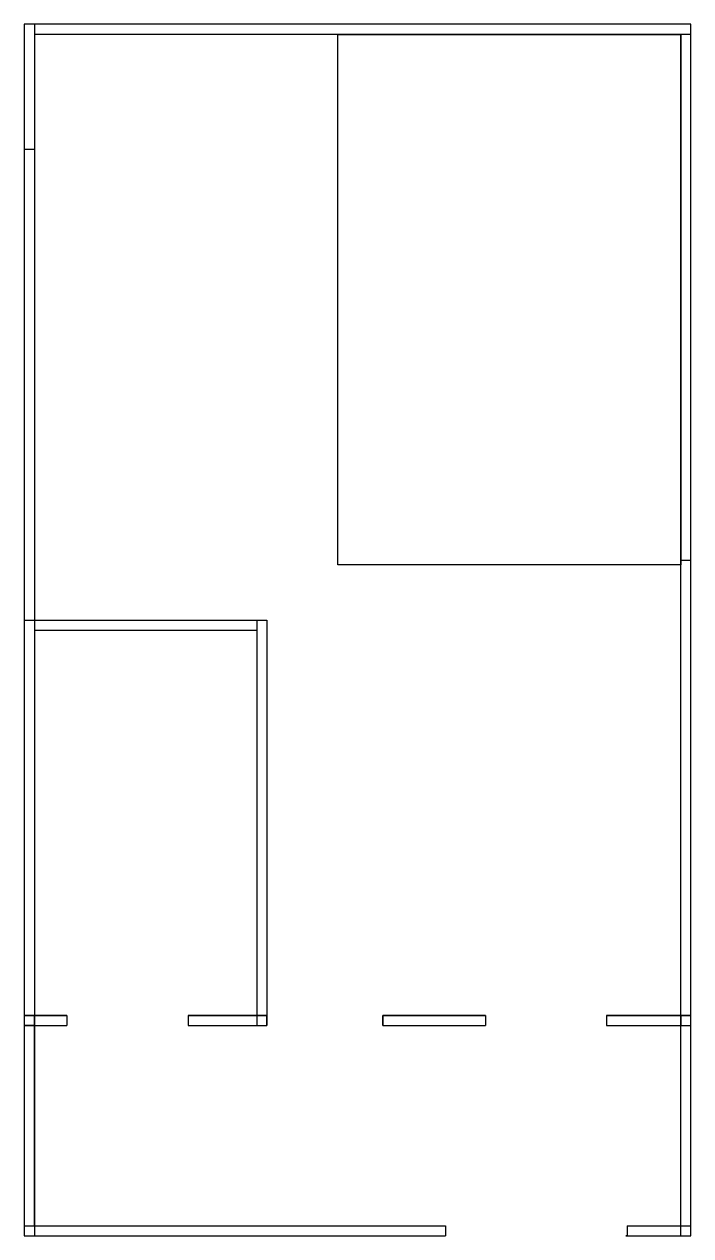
# Model space of a CAD drawing. Header units: inches. Extents: x 2 to 266, y 3 to 483.
import ezdxf

# ---------------------------------------------------------------- set-up
doc = ezdxf.new("R2010")
doc.units = ezdxf.units.IN
doc.header["$MEASUREMENT"] = 0
doc.layers.add('walls', color=7, linetype='Continuous')

msp = doc.modelspace()

# ---------------------------------------------------------------- linework, layer by layer
for points, elevation in [([(126.51, 478.74), (262.29, 478.74), (262.29, 268.53), (126.51, 268.53)], 114.9), ([(240.57, 2.74), (241.1, 2.74), (241.1, 2.74), (240.57, 2.74)], 35.67), ([(241.1, 2.74), (241, 2.74), (241, 2.76), (241.1, 2.76)], 35.67)]:
    msp.add_lwpolyline(points, close=True, dxfattribs=dict(elevation=elevation))
at = {"layer": 'walls'}
for p, q in [((266.29, 482.74), (2.29, 482.74)), ((2.29, 482.74), (2.29, 2.74)), ((6.29, 482.74), (6.29, 2.74)), ((266.29, 2.74), (266.29, 482.74)), ((266.29, 478.74), (6.29, 478.74)), ((262.29, 2.74), (262.29, 478.74)), ((2.29, 433.19), (6.29, 433.19)), ((266.29, 270.25), (262.29, 270.25)), ((2.29, 246.63), (98.39, 246.63)), ((94.39, 246.63), (94.39, 86)), ((98.39, 246.63), (98.39, 86)), ((6.29, 242.63), (94.39, 242.63)), ((2.29, 90), (19.16, 90)), ((6.29, 90), (6.29, 86)), ((19.16, 90), (6.29, 90)), ((19.16, 90), (19.16, 86)), ((67.16, 90), (67.16, 86)), ((98.39, 90), (67.16, 90)), ((67.16, 90), (98.39, 90)), ((98.39, 86), (98.39, 90)), ((144.32, 90), (184.95, 90)), ((184.95, 90), (184.95, 86)), ((232.95, 90), (232.95, 86)), ((232.95, 90), (266.29, 90)), ((2.29, 86), (19.16, 86)), ((6.29, 86), (19.16, 86)), ((67.16, 86), (98.39, 86)), ((67.16, 86), (98.39, 86)), ((144.32, 86), (184.95, 86)), ((232.95, 86), (266.29, 86)), ((2.29, 6.74), (169.1, 6.74)), ((169.1, 6.74), (169.1, 2.74)), ((241.1, 6.74), (241.1, 2.74)), ((241.1, 6.74), (266.29, 6.74)), ((2.29, 2.74), (169.1, 2.74)), ((241.1, 2.74), (266.29, 2.74))]:
    msp.add_line(p, q, dxfattribs=at)
for points in [[(6.29, 90), (2.29, 90), (2.29, 86), (6.29, 86)], [(266.29, 90), (262.29, 90), (262.29, 86), (266.29, 86)], [(6.29, 86), (2.29, 86), (2.29, 6.74), (6.29, 6.74)]]:
    msp.add_lwpolyline(points, close=True, dxfattribs=at)
for points in [[(98.39, 90), (98.39, 86)], [(144.32, 86), (144.32, 90)], [(184.95, 90), (144.32, 90), (144.32, 86), (184.95, 86)], [(184.95, 90), (144.32, 90), (144.32, 86), (184.95, 86)], [(232.95, 86), (262.29, 86), (262.29, 90), (232.95, 90)], [(232.95, 86), (262.29, 86), (262.29, 90), (232.95, 90)]]:
    msp.add_lwpolyline(points, dxfattribs=at)

doc.saveas('drawing.dxf')
